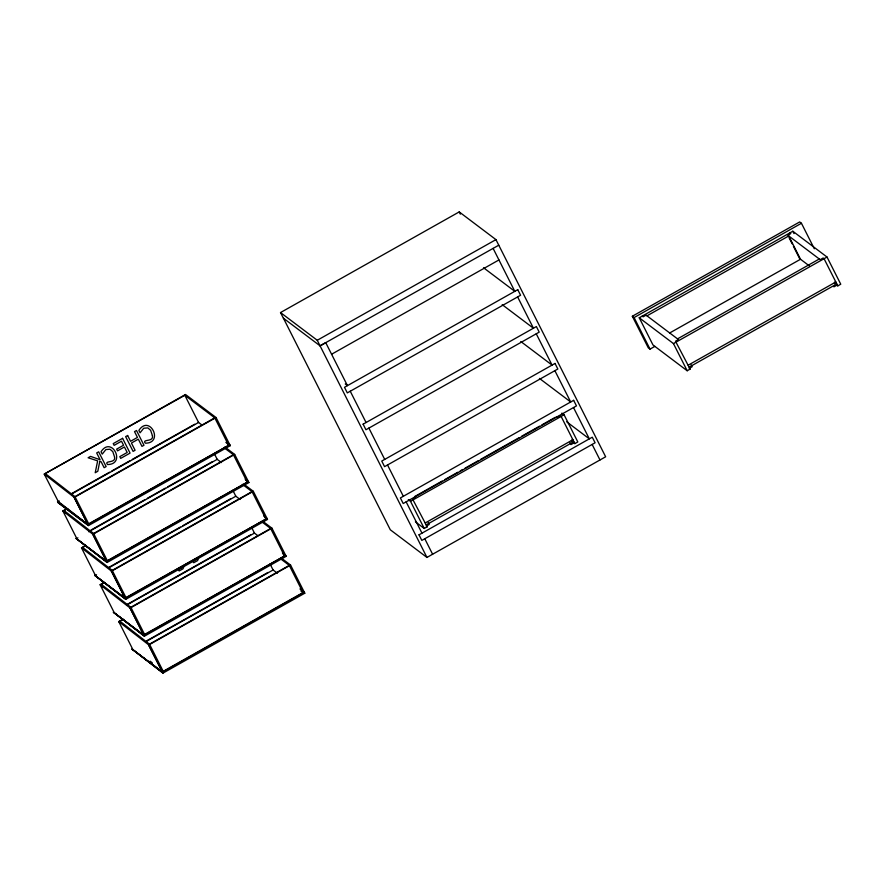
<?xml version="1.0" encoding="UTF-8"?>
<svg xmlns="http://www.w3.org/2000/svg" width="885" height="885" viewBox="0 0 885 885"><rect width="100%" height="100%" fill="white"/><g stroke="black" fill="none" stroke-linecap="round" stroke-linejoin="round"><path stroke-width="1.33" d="M184.113 565.847L183.007 568.812L179.135 570.947L178.228 569.155L179.401 568.789M198.682 557.627L197.587 560.603L193.704 562.727L192.808 560.946L196.404 558.601M181.823 566.809L180.407 568.38M426.946 557.428L320.071 345.847L283.333 318.146L280.523 312.56L459.215 211.913L495.954 239.625L605.65 456.782L426.946 557.428L390.307 529.794L283.432 318.213M59.273 500.965L58.277 501.518L44.25 474.106L185.518 394.5L216.051 417.532L230.266 445.675L88.511 525.557L57.979 502.536L57.979 501.286L87.715 524.362L228.795 445.266M44.25 474.106L184.843 395.285L198.572 422.466L71.276 494.195M280.523 312.56L317.25 340.271L495.954 239.625M317.25 340.271L320.071 345.847L325.735 342.661L347.429 385.606L345.272 383.979M320.071 345.847L498.764 245.2M71.165 493.852L109.53 472.236M111.93 470.886L129.918 460.742M132.319 459.392L194.667 424.258M57.979 502.536L88.511 525.557L74.296 497.414L44.56 474.338M74.296 497.414L216.051 417.532M331.587 354.243L498.941 259.947M224.867 447.013L234.68 454.414L248.895 482.557L107.14 562.44L77.095 539.142L62.879 510.988L66.475 508.963M67.769 508.643L62.879 510.988M63.189 511.22L92.925 534.297L107.14 562.44L76.11 538.445L106.344 561.245L247.424 482.137M91 530.06L144.952 499.649M147.352 498.299L165.329 488.166M167.73 486.816L212.101 461.815M88.71 531.752L217.201 459.348L214.812 454.624M92.925 534.297L234.68 454.414M244.592 484.714L253.309 491.297L267.524 519.44L125.77 599.322L95.724 576.013L81.508 547.87L85.104 545.846M81.508 547.87L86.398 545.514M81.818 548.103L111.554 571.179L125.77 599.322L94.739 575.327L124.973 598.127L266.053 519.019M108.424 567.617L180.363 527.073M182.764 525.723L230.731 498.697M363.115 424.192L536.387 326.554L539.208 332.14L365.936 429.767L363.104 424.147M108.534 567.96L235.83 496.231L232.843 490.323M111.554 571.179L253.309 491.297M263.221 521.597L271.938 528.179L286.154 556.322L144.399 636.204L114.353 612.896L100.138 584.753L103.733 582.728M103.833 583.071L100.138 584.753M654.834 346.4L650.021 349.121L648.262 347.794L632.332 316.255L799.686 221.947L801.445 223.274L814.311 248.751M632.332 316.255L634.091 317.571L801.445 223.274M100.447 584.985L130.184 608.061L144.399 636.204L113.38 612.21L143.602 634.999L284.682 555.902M127.053 604.499L250.555 534.905M127.163 604.842L254.46 533.102L252.07 528.378M642.2 316.122L643.118 316.808L646.072 315.148L678.441 339.552L675.487 341.223L690.123 369.089L687.18 370.749L652.975 344.962L639.247 317.781L792.827 231.239L827.021 257.037L840.75 284.207L837.796 285.877L835.086 281.64M646.99 315.834L788.756 235.952L800.516 259.25L669.569 333.037M130.184 608.061L271.938 528.179M280.755 557.65L290.568 565.05L304.794 593.204L163.028 673.087L132.982 649.778L118.767 621.635L122.362 619.611M118.767 621.635L123.668 619.279M677.523 338.866L819.289 258.984M639.247 317.781L673.452 343.579L827.021 257.037M162.232 671.881L148.503 644.711L163.028 673.087L132.009 649.081L162.232 671.881L303.013 592.552L289.284 565.382L148.503 644.711L119.077 621.867M146.888 640.696L267.989 572.462M145.793 641.714L273.089 569.984L270.102 564.077M148.813 644.944L290.568 565.05M442.212 481.031L414.578 496.607L415.496 497.293L412.543 498.963L427.19 526.829L424.236 528.489L415.408 521.829M444.613 479.681L457.833 472.236M460.233 470.875L462.634 469.526M465.034 468.176L478.254 460.72M480.655 459.37L519.097 437.71M521.508 436.349L539.529 426.194M541.93 424.844L555.138 417.399M408.306 499.649L410.507 501.319L564.077 414.777L577.805 441.947L574.852 443.617L572.153 439.38M688.165 365.206L835.838 281.994M689.149 367.142L835.34 284.76L834.356 282.824M833.924 286.851L836.878 285.18M425.231 522.947L572.894 439.734M426.205 524.882L572.396 442.5L571.422 440.564M573.945 442.92L570.991 444.591L570.006 442.644M419.014 534.828L592.275 437.201L595.096 442.777L421.824 540.414L418.992 534.794M76.918 538.401L77.902 537.848M95.547 575.283L96.531 574.719M789.874 232.91L790.792 233.596L787.838 235.266L820.196 259.67L823.15 258.011L824.068 258.697L837.796 285.877M809.31 265.876L799.597 258.553L793.414 246.295M690.123 369.089L689.216 368.392L692.17 366.733L691.185 364.786M483.553 267.768L514.804 291.342L493.111 248.386M502.182 304.65L533.434 328.224L517.625 296.917M520.811 341.533L552.063 365.096L536.255 333.8M539.441 378.415L570.692 401.978L554.884 370.682M561.875 413.107L564.077 414.777M566.688 421.791L589.322 438.86L573.513 407.565M556.344 416.724L557.262 417.41L560.216 415.751L561.123 416.437L574.852 443.617M427.19 526.829L426.271 526.133L429.225 524.473L428.24 522.526M184.534 395.064L215.066 418.085M226.505 442.234L229.779 444.701L88.013 524.595L57.481 501.563M225.907 442.389L230.266 445.675M198.262 422.233L201.769 424.877M224.845 448.286L233.695 454.967M245.134 479.117L248.408 481.584L106.642 561.466L76.11 538.445M245.632 480.09L248.895 482.557M216.891 459.116L221.471 462.567M242.401 484.36L252.325 491.85M263.763 515.999L267.038 518.466L125.272 598.348L94.739 575.327M235.521 495.998L240.1 499.45M262.104 522.05L270.954 528.732M282.392 552.882L285.667 555.349L143.912 635.231L113.38 612.21M282.89 553.855L286.154 556.322M254.15 532.881L257.668 535.525M280.733 558.933L289.583 565.615M299.938 588.945L304.296 592.231L162.541 672.113L132.009 649.081M302.604 591.556L304.794 593.204M272.779 569.752L277.359 573.214M300.867 590.948L303.312 592.784M45.544 473.785L74.971 496.629L88.699 523.809M82.803 547.549L112.229 570.394L125.958 597.563M120.061 621.314L149.488 644.158L163.216 671.328M150.14 661.172L152.32 662.865M792.827 231.239L794.022 233.607M789.077 237.711L792.175 243.84M673.452 343.579L687.18 370.749M634.091 317.571L650.021 349.121M592.142 444.447L599.986 459.968M459.215 211.913L460.344 214.148M410.507 501.319L424.236 528.489M350.239 391.192L366.058 422.488M368.879 428.063L384.687 459.37M387.508 464.946L403.317 496.253M406.138 501.828L421.946 533.135M424.767 538.711L432.61 554.242M228.485 445.033L214.767 417.853L73.986 497.182L87.715 524.362M247.114 481.916L233.397 454.735L92.615 534.064L106.344 561.245M265.754 518.798L252.026 491.617L111.245 570.947L124.973 598.127M284.384 555.669L270.655 528.5L129.874 607.829L143.602 634.999M107.328 560.692L93.6 533.511L64.174 510.667L65.368 513.034M144.587 634.445L130.858 607.276L101.432 584.432L102.627 586.788M114.574 457.014C116.057 463.762 103.711 460.023 107.483 464.536C126.511 464.492 111.731 435.265 101.023 451.748L102.229 454.127L105.89 449.558L109.972 449.226L112.793 451.627L114.574 457.014M152.419 435.685C153.901 442.434 141.556 438.695 145.317 443.208C164.344 443.175 149.565 413.948 138.868 430.431L140.062 432.798L143.724 428.24L147.806 427.897L150.627 430.298L152.419 435.685M99.795 461.328L97.804 471.274L95.215 472.734L97.649 460.864L88.124 457.766L90.547 456.394L100.105 459.735L96.675 452.943L98.666 451.815L106.134 466.583L104.131 467.711L101.155 461.804L99.795 461.328M122.595 438.329L113.236 443.606L114.121 445.354L121.488 441.206L123.535 445.243L116.665 449.115L117.539 450.863L124.409 446.991L127.186 452.478L119.807 456.627L120.692 458.375L130.062 453.098L122.595 438.329M127.628 435.497L125.637 436.626L133.093 451.383L135.084 450.266L131.434 443.042L138.326 439.159L141.976 446.383L143.967 445.266L136.511 430.497L134.52 431.615L137.44 437.411L130.549 441.294L127.628 435.497M517.758 289.672L344.486 387.309L347.307 392.896L520.579 295.258L517.758 289.672M555.017 363.436L381.756 461.074L384.566 466.649L557.838 369.012L555.017 363.436M573.646 400.319L400.385 497.956L403.195 503.532L576.467 405.894L573.646 400.319"/></g></svg>
